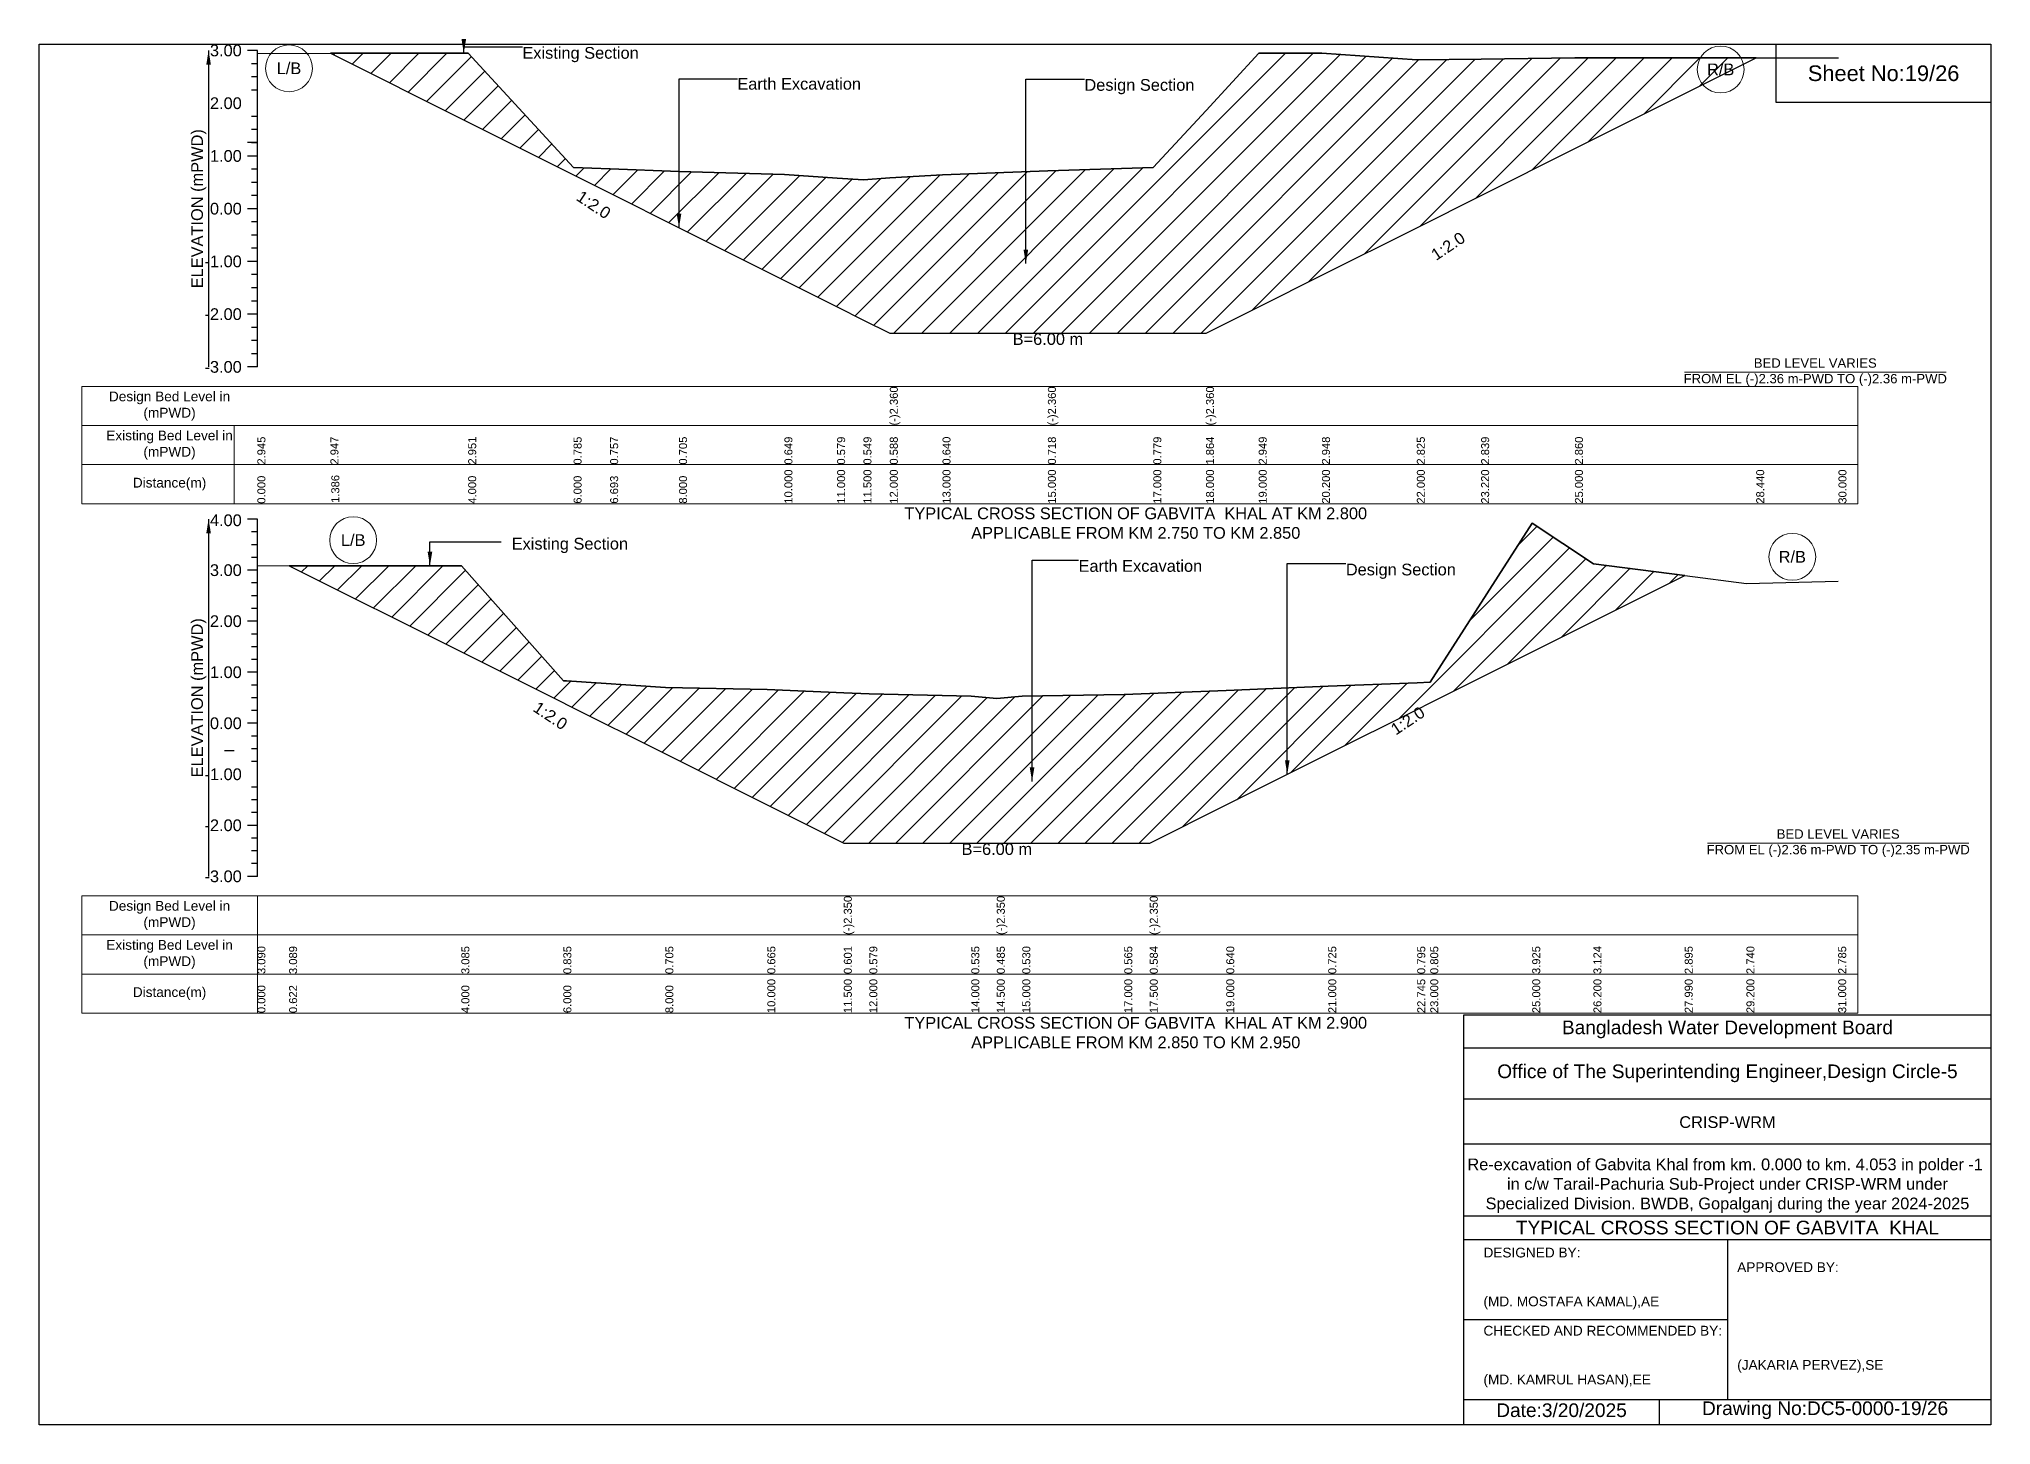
# Model space of a CAD drawing. Header units: feet. Extents: x 91000 to 358000, y -12982 to 34.
# Drawn here: x 280000 to 288000, y -5656 to 20 of the extents above; entities that cross this region are included whole.
import ezdxf

# ---------------------------------------------------------------- set-up
doc = ezdxf.new("R2010")
doc.units = ezdxf.units.FT
doc.header["$LTSCALE"] = 7
doc.header["$MEASUREMENT"] = 0
for name, color, linetype, lineweight in [('Cross section Data Border', 7, 'Continuous', 9), ('Cross Section Labels', 7, 'Continuous', 9), ('Existing_Bed_Level for Xsection', 7, 'Continuous', 25)]:
    doc.layers.add(name, color=color, linetype=linetype, lineweight=lineweight)
doc.styles.get("Standard").update_dxf_attribs({"font": 'arial.ttf'})
doc.dimstyles.get("Standard").update_dxf_attribs({"dimtxt": 0.18, "dimasz": 0.18, "dimexe": 0.18, "dimexo": 0.0625, "dimgap": 0.09, "dimtad": 0, "dimtih": 1, "dimtoh": 1, "dimdec": 4, "dimzin": 0, "dimdsep": 46, "dimtxsty": 'Standard', "dimcen": 0.09, "dimadec": 0, "dimazin": 0, "dimtfac": 1, "dimtdec": 4, "dimtofl": 0, "dimtmove": 0, "dimatfit": 3, "dimfxl": 1, "dimtolj": 1, "dimtzin": 0, "dimarcsym": 0})

msp = doc.modelspace()

# ---------------------------------------------------------------- hatches: boundary and pattern name
at = {"layer": 'Existing_Bed_Level for Xsection'}
h = msp.add_hatch(dxfattribs=at)
h.set_pattern_fill('ANSI31', color=256, scale=648, style=0)
h.set_pattern_definition([(45, (94.91, 640), (-57.27565, 57.27565), [])])
h.paths.add_polyline_path([(281194.3, -38), (281758.9, -320.3), (282190.9, -536.3), (282340.6, -611.2), (282622.9, -752.3), (283054.9, -968.3), (283270.9, -1076.3), (283378.9, -1130.3), (283486.9, -1184.3), (283702.9, -1184.3), (284134.9, -1184.3), (284566.9, -1184.3), (284782.9, -1184.3), (284998.9, -1076.3), (285258.1, -946.7), (285646.9, -752.3), (285910.4, -620.6), (286294.9, -428.3), (287037.9, -56.8), (286294.9, -56.8), (285910.4, -61.3), (285646.9, -64.4), (285258.1, -37.8), (284998.9, -37.6), (284782.9, -272), (284566.9, -506.3), (284134.9, -519.5), (283702.9, -536.3), (283486.9, -547.6), (283378.9, -556), (283270.9, -549.5), (283054.9, -534.4), (282622.9, -522.3), (282340.6, -511), (282190.9, -505), (281758.9, -37.2)])
h = msp.add_hatch(dxfattribs=at)
h.set_pattern_fill('ANSI31', color=256, scale=627, style=0)
h.set_pattern_definition([(45, (94.91, 383.12), (-55.419494, 55.419494), [])])
h.paths.add_polyline_path([(281024.8, -2136.6), (281730.9, -2489.6), (282148.9, -2698.6), (282161.6, -2705), (282566.9, -2907.6), (282984.9, -3116.6), (283298.4, -3273.4), (283402.9, -3273.4), (283820.9, -3273.4), (283925.4, -3273.4), (284029.9, -3273.4), (284447.9, -3273.4), (284552.4, -3273.4), (284865.9, -3116.6), (285283.9, -2907.6), (285648.6, -2725.3), (285701.9, -2698.6), (286119.9, -2489.6), (286370.7, -2364.2), (286744.8, -2177.2), (286370.7, -2129.3), (286119.9, -1961.9), (285701.9, -2614), (285648.6, -2616.1), (285283.9, -2630.7), (284865.9, -2648.5), (284552.4, -2660.2), (284447.9, -2664.2), (284029.9, -2671.5), (283925.4, -2680.9), (283820.9, -2670.4), (283402.9, -2661.2), (283298.4, -2656.7), (282984.9, -2643.3), (282566.9, -2634.9), (282161.6, -2608.6), (282148.9, -2607.7), (281730.9, -2137.5)])

# ---------------------------------------------------------------- linework, layer by layer
for points in [[(280000, 0), (288000, 0), (288000, -5656), (280000, -5656)], [(287120, 0), (288000, 0), (288000, -240), (287120, -240)]]:
    msp.add_lwpolyline(points, close=True)
for points in [[(285840, -5656), (285840, -3976), (288000, -3976)], [(285840, -4112), (288000, -4112)], [(285840, -4320), (288000, -4320)], [(285840, -4504), (288000, -4504)], [(285840, -4800), (288000, -4800)], [(285840, -4896), (288000, -4896)], [(286920, -4896), (286920, -5552)], [(285840, -5224), (286920, -5224)], [(285840, -5552), (288000, -5552)], [(286640, -5552), (286640, -5656)]]:
    msp.add_lwpolyline(points)
at = {"layer": 'Cross section Data Border'}
for points in [[(280174.9, -1402.6), (287454.9, -1402.6), (287454.9, -1882.6), (280174.9, -1882.6)], [(280174.9, -3489.2), (287453.9, -3489.2), (287453.9, -3969.2), (280174.9, -3969.2)]]:
    msp.add_lwpolyline(points, close=True, dxfattribs=at)
for points in [[(280174.9, -1562.6), (287454.9, -1562.6)], [(280800, -1562.6), (280800, -1882.6)], [(280174.9, -1722.6), (287454.9, -1722.6)], [(280894.9, -3489.2), (280894.9, -3969.2)], [(280174.9, -3649.2), (287453.9, -3649.2)], [(280174.9, -3809.2), (287453.9, -3809.2)]]:
    msp.add_lwpolyline(points, dxfattribs=at)
at = {"layer": 'Cross Section Labels'}
for points in [[(286744.2, -1344.3), (287815.8, -1344.3)], [(286838.1, -3273.4), (287909.7, -3273.4)]]:
    msp.add_lwpolyline(points, dxfattribs=at)
for centre in [(281024.5, -99.6), (286892.3, -104.2), (281287.7, -2032), (287185.8, -2100.4)]:
    msp.add_circle(centre, 96, dxfattribs=at)
at = {"layer": 'Existing_Bed_Level for Xsection'}
for points in [[(280894.9, -26.6), (280854.9, -26.6)], [(280894.9, -1322.6), (280894.9, -1106.6), (280894.9, -890.6), (280894.9, -674.6), (280894.9, -458.6), (280894.9, -242.6), (280894.9, -26.6)], [(280894.9, -38.5), (281194.3, -38), (281758.9, -37.2), (282190.9, -505), (282340.6, -511), (282622.9, -522.3), (283054.9, -534.4), (283270.9, -549.5), (283378.9, -556), (283486.9, -547.6), (283486.9, -547.6), (283702.9, -536.3), (284134.9, -519.5), (284134.9, -519.5), (284566.9, -506.3), (284782.9, -272), (284782.9, -272), (284998.9, -37.6), (285258.1, -37.8), (285646.9, -64.4), (285910.4, -61.3), (286294.9, -56.8), (287037.9, -56.8), (287374.9, -56.8)], [(280894.9, -80.6), (280870.9, -80.6)], [(280894.9, -134.6), (280870.9, -134.6)], [(280894.9, -188.6), (280870.9, -188.6)], [(280894.9, -296.6), (280870.9, -296.6)], [(280894.9, -350.6), (280870.9, -350.6)], [(280894.9, -402.6), (280854.9, -402.6)], [(280894.9, -458.6), (280854.9, -458.6)], [(280894.9, -404.6), (280870.9, -404.6)], [(280894.9, -512.6), (280870.9, -512.6)], [(280894.9, -566.6), (280870.9, -566.6)], [(280894.9, -620.6), (280870.9, -620.6)], [(280894.9, -674.6), (280854.9, -674.6)], [(280894.9, -728.6), (280870.9, -728.6)], [(280894.9, -782.6), (280870.9, -782.6)], [(280894.9, -836.6), (280870.9, -836.6)], [(280894.9, -890.6), (280854.9, -890.6)], [(280894.9, -944.6), (280870.9, -944.6)], [(280894.9, -998.6), (280870.9, -998.6)], [(280894.9, -1106.6), (280854.9, -1106.6)], [(280894.9, -1052.6), (280870.9, -1052.6)], [(280894.9, -1160.6), (280870.9, -1160.6)], [(280894.9, -1214.6), (280870.9, -1214.6)], [(280894.9, -1268.6), (280870.9, -1268.6)], [(280894.9, -1322.6), (280854.9, -1322.6)], [(280894.9, -1946.2), (280854.9, -1946.2)], [(280894.9, -1998.5), (280870.9, -1998.5)], [(280894.9, -3409.2), (280894.9, -3200.2), (280894.9, -2991.2), (280894.9, -2782.2), (280894.9, -2573.2), (280894.9, -2364.2), (280894.9, -2155.2), (280894.9, -1946.2)], [(280894.9, -2136.4), (281024.8, -2136.6), (281730.9, -2137.5), (282148.9, -2607.7), (282161.6, -2608.6), (282566.9, -2634.9), (282984.9, -2643.3), (283298.4, -2656.7), (283298.4, -2656.7), (283402.9, -2661.2), (283820.9, -2670.4), (283925.4, -2680.9), (283925.4, -2680.9), (284029.9, -2671.5), (284447.9, -2664.2), (284552.4, -2660.2), (284552.4, -2660.2), (284865.9, -2648.5), (285283.9, -2630.7), (285648.6, -2616.1), (285701.9, -2614), (286119.9, -1961.9), (286370.7, -2129.3), (286744.8, -2177.2), (286997.7, -2209.6), (287373.9, -2200.2)], [(280894.9, -2050.7), (280870.9, -2050.7)], [(280894.9, -2155.2), (280854.9, -2155.2)], [(280894.9, -2103), (280870.9, -2103)], [(280894.9, -2207.5), (280870.9, -2207.5)], [(280894.9, -2259.7), (280870.9, -2259.7)], [(280894.9, -2312), (280870.9, -2312)], [(280894.9, -2364.2), (280854.9, -2364.2)], [(280894.9, -2416.5), (280870.9, -2416.5)], [(280894.9, -2468.7), (280870.9, -2468.7)], [(280894.9, -2521), (280870.9, -2521)], [(280894.9, -2573.2), (280854.9, -2573.2)], [(280894.9, -2625.5), (280870.9, -2625.5)], [(280894.9, -2677.7), (280870.9, -2677.7)], [(280894.9, -2782.2), (280854.9, -2782.2)], [(280894.9, -2730), (280870.9, -2730)], [(280894.9, -2834.5), (280870.9, -2834.5)], [(280800, -2894.4), (280760, -2894.4)], [(280894.9, -2886.7), (280870.9, -2886.7)], [(280894.9, -2939), (280870.9, -2939)], [(280894.9, -3043.5), (280870.9, -3043.5)], [(280894.9, -3095.7), (280870.9, -3095.7)], [(280894.9, -3148), (280870.9, -3148)], [(280894.9, -3200.2), (280854.9, -3200.2)], [(280894.9, -3252.5), (280870.9, -3252.5)], [(280894.9, -3304.7), (280870.9, -3304.7)], [(280894.9, -3357), (280870.9, -3357)], [(280894.9, -3409.2), (280854.9, -3409.2)]]:
    msp.add_lwpolyline(points, dxfattribs=at)
for points in [[(281194.3, -38), (281194.3, -38), (281758.9, -320.3), (282190.9, -536.3), (282340.6, -611.2), (282622.9, -752.3), (283054.9, -968.3), (283270.9, -1076.3), (283378.9, -1130.3), (283486.9, -1184.3), (283486.9, -1184.3), (283702.9, -1184.3), (284134.9, -1184.3), (284134.9, -1184.3), (284566.9, -1184.3), (284782.9, -1184.3), (284782.9, -1184.3), (284998.9, -1076.3), (285258.1, -946.7), (285646.9, -752.3), (285910.4, -620.6), (286294.9, -428.3), (287037.9, -56.8), (287037.9, -56.8), (287037.9, -56.8), (286294.9, -56.8), (285910.4, -61.3), (285646.9, -64.4), (285258.1, -37.8), (284998.9, -37.6), (284782.9, -272), (284782.9, -272), (284566.9, -506.3), (284134.9, -519.5), (284134.9, -519.5), (283702.9, -536.3), (283486.9, -547.6), (283486.9, -547.6), (283378.9, -556), (283270.9, -549.5), (283054.9, -534.4), (282622.9, -522.3), (282340.6, -511), (282190.9, -505), (281758.9, -37.2), (281194.3, -38)], [(281024.8, -2136.6), (281024.8, -2136.6), (281730.9, -2489.6), (282148.9, -2698.6), (282161.6, -2705), (282566.9, -2907.6), (282984.9, -3116.6), (283298.4, -3273.4), (283298.4, -3273.4), (283402.9, -3273.4), (283820.9, -3273.4), (283925.4, -3273.4), (283925.4, -3273.4), (284029.9, -3273.4), (284447.9, -3273.4), (284552.4, -3273.4), (284552.4, -3273.4), (284865.9, -3116.6), (285283.9, -2907.6), (285648.6, -2725.3), (285701.9, -2698.6), (286119.9, -2489.6), (286370.7, -2364.2), (286744.8, -2177.2), (286744.8, -2177.2), (286744.8, -2177.2), (286370.7, -2129.3), (286119.9, -1961.9), (285701.9, -2614), (285648.6, -2616.1), (285283.9, -2630.7), (284865.9, -2648.5), (284552.4, -2660.2), (284552.4, -2660.2), (284447.9, -2664.2), (284029.9, -2671.5), (283925.4, -2680.9), (283925.4, -2680.9), (283820.9, -2670.4), (283402.9, -2661.2), (283298.4, -2656.7), (283298.4, -2656.7), (282984.9, -2643.3), (282566.9, -2634.9), (282161.6, -2608.6), (282148.9, -2607.7), (281730.9, -2137.5), (281024.8, -2136.6)]]:
    msp.add_lwpolyline(points, close=True, dxfattribs=at)

# ---------------------------------------------------------------- texts
at = {"attachment_point": 5}
for s, insert, char_height in [('Sheet No:19/26', (287560, -120), 64), ('Bangladesh Water Development Board', (286920, -4036), 56), ('Office of The Superintending Engineer,Design Circle-5', (286920, -4216), 56)]:
    msp.add_mtext(s, dxfattribs=dict(at, insert=insert, char_height=char_height))
for s, insert, char_height, width, attachment_point in [('CRISP-WRM', (286920, -4416), 48, 2240, 5), ('Re-excavation of Gabvita Khal from km. 0.000 to km. 4.053 in polder -1  in c/w Tarail-Pachuria Sub-Project under CRISP-WRM under Specialized Division. BWDB, Gopalganj during the year 2024-2025', (286920, -4676), 48, 2160, 5), ('TYPICAL CROSS SECTION OF GABVITA  KHAL', (286920, -4848), 56, 2240, 5), ('DESIGNED BY:^J^J^J(MD. MOSTAFA KAMAL),AE', (285920, -5056), 40, 1120, 4), ('APPROVED BY:^J^J^J^J^J^J(JAKARIA PERVEZ),SE', (286960, -5216), 40, 1120, 4), ('CHECKED AND RECOMMENDED BY:^J^J^J(MD. KAMRUL HASAN),EE', (285920, -5376), 40, 1120, 4), ('Date:3/20/2025 ', (286240, -5596), 56, 1120, 5), ('Drawing No:DC5-0000-19/26', (287320, -5596), 56, 1760, 5)]:
    msp.add_mtext(s, dxfattribs=dict(insert=insert, char_height=char_height, width=width, attachment_point=attachment_point))
at = {"layer": 'Cross section Data Border', "char_height": 40, "width": 640, "attachment_point": 5}
for s, insert in [('Design Bed Level in (mPWD)', (280534.9, -1482.6)), ('Existing Bed Level in (mPWD)', (280534.9, -1642.6)), ('Distance(m)', (280534.9, -1802.6)), ('Design Bed Level in (mPWD)', (280534.9, -3569.2)), ('Existing Bed Level in (mPWD)', (280534.9, -3729.2)), ('Distance(m)', (280534.9, -3889.2))]:
    msp.add_mtext(s, dxfattribs=dict(at, insert=insert))
at = {"layer": 'Cross Section Labels'}
for s, insert, char_height, attachment_point in [('L/B', (281024.5, -99.6), 48, 5), ('Existing Section', (281980.9, -12.1), 48, 1), ('R/B', (286892.3, -104.2), 48, 5), ('Earth Excavation', (282862, -138.9), 48, 1), ('Design Section', (284284.5, -143.4), 48, 1), ('B=6.00 m', (284134.9, -1184.3), 48, 2), ('BED LEVEL VARIES ^JFROM EL (-)2.36 m-PWD TO (-)2.36 m-PWD', (287280, -1344.3), 38.4, 5), ('TYPICAL CROSS SECTION OF GABVITA  KHAL AT KM 2.800^JAPPLICABLE FROM KM 2.750 TO KM 2.850', (284494.9, -1962.6), 48, 5), ('L/B', (281287.7, -2032), 48, 5), ('Existing Section', (281937, -2022.4), 48, 1), ('R/B', (287185.8, -2100.4), 48, 5), ('Earth Excavation', (284260.3, -2113.7), 48, 1), ('Design Section', (285355.9, -2128.3), 48, 1), ('B=6.00 m', (283925.4, -3273.4), 48, 2), ('BED LEVEL VARIES ^JFROM EL (-)2.36 m-PWD TO (-)2.35 m-PWD', (287373.9, -3273.4), 38.4, 5), ('TYPICAL CROSS SECTION OF GABVITA  KHAL AT KM 2.900^JAPPLICABLE FROM KM 2.850 TO KM 2.950', (284494.9, -4049.2), 48, 5)]:
    msp.add_mtext(s, dxfattribs=dict(at, insert=insert, char_height=char_height, attachment_point=attachment_point))
at = {"layer": 'Cross Section Labels', "char_height": 48, "attachment_point": 2}
for insert, rotation in [((282286.6, -638.2), 326.30993), ((285761.5, -807.6), 33.69007), ((282109.4, -2731.1), 326.30993), ((285596.3, -2751.4), 33.69007)]:
    msp.add_mtext('1:2.0', dxfattribs=dict(at, insert=insert, rotation=rotation))
at = {"layer": 'Existing_Bed_Level for Xsection', "char_height": 48, "attachment_point": 6}
for s, insert in [('3.00', (280830.9, -26.6)), ('2.00', (280830.9, -242.6)), ('1.00', (280830.9, -458.6)), ('0.00', (280830.9, -674.6)), ('-1.00', (280830.9, -890.6)), ('-2.00', (280830.9, -1106.6)), ('-3.00', (280830.9, -1322.6)), ('4.00', (280830.9, -1950.9)), ('3.00', (280830.9, -2155.2)), ('2.00', (280830.9, -2364.2)), ('1.00', (280830.9, -2573.2)), ('0.00', (280830.9, -2782.2)), ('-1.00', (280830.9, -2991.2)), ('-2.00', (280830.9, -3200.2)), ('-3.00', (280830.9, -3409.2))]:
    msp.add_mtext(s, dxfattribs=dict(at, insert=insert))
at = {"layer": 'Existing_Bed_Level for Xsection', "rotation": 90}
for s, insert, char_height, attachment_point in [('ELEVATION (mPWD)', (280654.9, -674.6), 48, 5), ('(-)2.360', (283486.9, -1562.6), 32.8, 1), ('(-)2.360', (284134.9, -1562.6), 32.8, 1), ('(-)2.360', (284782.9, -1562.6), 32.8, 1), ('2.945', (280894.9, -1722.6), 32.8, 1), ('2.947', (281194.3, -1722.6), 32.8, 1), ('2.951', (281758.9, -1722.6), 32.8, 1), ('0.785', (282190.9, -1722.6), 32.8, 1), ('0.757', (282340.6, -1722.6), 32.8, 1), ('0.705', (282622.9, -1722.6), 32.8, 1), ('0.649', (283054.9, -1722.6), 32.8, 1), ('0.579', (283270.9, -1722.6), 32.8, 1), ('0.549', (283378.9, -1722.6), 32.8, 1), ('0.588', (283486.9, -1722.6), 32.8, 1), ('0.640', (283702.9, -1722.6), 32.8, 1), ('0.718', (284134.9, -1722.6), 32.8, 1), ('0.779', (284566.9, -1722.6), 32.8, 1), ('1.864', (284782.9, -1722.6), 32.8, 1), ('2.949', (284998.9, -1722.6), 32.8, 1), ('2.948', (285258.1, -1722.6), 32.8, 1), ('2.825', (285646.9, -1722.6), 32.8, 1), ('2.839', (285910.4, -1722.6), 32.8, 1), ('2.860', (286294.9, -1722.6), 32.8, 1), ('10.000', (283054.9, -1882.6), 32.8, 1), ('11.000', (283270.9, -1882.6), 32.8, 1), ('11.500', (283378.9, -1882.6), 32.8, 1), ('12.000', (283486.9, -1882.6), 32.8, 1), ('13.000', (283702.9, -1882.6), 32.8, 1), ('15.000', (284134.9, -1882.6), 32.8, 1), ('17.000', (284566.9, -1882.6), 32.8, 1), ('18.000', (284782.9, -1882.6), 32.8, 1), ('19.000', (284998.9, -1882.6), 32.8, 1), ('20.200', (285258.1, -1882.6), 32.8, 1), ('22.000', (285646.9, -1882.6), 32.8, 1), ('23.220', (285910.4, -1882.6), 32.8, 1), ('25.000', (286294.9, -1882.6), 32.8, 1), ('28.440', (287037.9, -1882.6), 32.8, 1), ('30.000', (287374.9, -1882.6), 32.8, 1), ('0.000', (280894.9, -1882.6), 32.8, 1), ('1.386', (281197.8, -1879.6), 32.8, 1), ('4.000', (281758.9, -1882.6), 32.8, 1), ('6.000', (282190.9, -1882.6), 32.8, 1), ('6.693', (282340.6, -1882.6), 32.8, 1), ('8.000', (282622.9, -1882.6), 32.8, 1), ('ELEVATION (mPWD)', (280654.9, -2677.7), 48, 5), ('(-)2.350', (283298.4, -3649.2), 32.8, 1), ('(-)2.350', (283925.4, -3649.2), 32.8, 1), ('(-)2.350', (284552.4, -3649.2), 32.8, 1), ('3.090', (280894.9, -3809.2), 32.8, 1), ('3.089', (281024.8, -3809.2), 32.8, 1), ('3.085', (281730.9, -3809.2), 32.8, 1), ('0.835', (282148.9, -3809.2), 32.8, 1), ('0.705', (282566.9, -3809.2), 32.8, 1), ('0.665', (282984.9, -3809.2), 32.8, 1), ('0.601', (283298.4, -3809.2), 32.8, 1), ('0.579', (283402.9, -3809.2), 32.8, 1), ('0.535', (283820.9, -3809.2), 32.8, 1), ('0.485', (283925.4, -3809.2), 32.8, 1), ('0.530', (284029.9, -3809.2), 32.8, 1), ('0.565', (284447.9, -3809.2), 32.8, 1), ('0.584', (284552.4, -3809.2), 32.8, 1), ('0.640', (284865.9, -3809.2), 32.8, 1), ('0.725', (285283.9, -3809.2), 32.8, 1), ('0.795', (285648.6, -3809.2), 32.8, 1), ('0.805', (285701.9, -3809.2), 32.8, 1), ('3.925', (286119.9, -3809.2), 32.8, 1), ('3.124', (286370.7, -3809.2), 32.8, 1), ('2.895', (286744.8, -3809.2), 32.8, 1), ('2.740', (286997.7, -3809.2), 32.8, 1), ('2.785', (287373.9, -3809.2), 32.8, 1), ('10.000', (282984.9, -3969.2), 32.8, 1), ('11.500', (283298.4, -3969.2), 32.8, 1), ('12.000', (283402.9, -3969.2), 32.8, 1), ('14.000', (283820.9, -3969.2), 32.8, 1), ('14.500', (283925.4, -3969.2), 32.8, 1), ('15.000', (284029.9, -3969.2), 32.8, 1), ('17.000', (284447.9, -3969.2), 32.8, 1), ('17.500', (284552.4, -3969.2), 32.8, 1), ('19.000', (284865.9, -3969.2), 32.8, 1), ('21.000', (285283.9, -3969.2), 32.8, 1), ('22.745', (285648.6, -3969.2), 32.8, 1), ('23.000', (285701.9, -3969.2), 32.8, 1), ('25.000', (286119.9, -3969.2), 32.8, 1), ('26.200', (286370.7, -3969.2), 32.8, 1), ('27.990', (286744.8, -3969.2), 32.8, 1), ('29.200', (286997.7, -3969.2), 32.8, 1), ('31.000', (287373.9, -3969.2), 32.8, 1), ('0.000', (280894.9, -3969.2), 32.8, 1), ('0.622', (281024.8, -3969.2), 32.8, 1), ('4.000', (281730.9, -3969.2), 32.8, 1), ('6.000', (282148.9, -3969.2), 32.8, 1), ('8.000', (282566.9, -3969.2), 32.8, 1)]:
    msp.add_mtext(s, dxfattribs=dict(at, insert=insert, char_height=char_height, attachment_point=attachment_point))

# ---------------------------------------------------------------- leaders
at = {"layer": 'Cross Section Labels', "annotation_type": 0, "has_hookline": 1, "hookline_direction": 0}
for points, text_width in [([(281740.9, -37.2), (281740.9, -12.1), (281980.8, -12.1)], 467.2), ([(282622.9, -752.3), (282622.9, -142.9), (282862, -142.9)], 497), ([(284044.5, -899.4), (284044.5, -143.4), (284284.4, -143.4)], 441.2), ([(281602.1, -2137.3), (281602.1, -2038.8), (281894.6, -2038.8)], 467.2), ([(284069.9, -3020.7), (284069.9, -2113.7), (284260.2, -2113.7)], 497), ([(285115.9, -2991), (285115.9, -2128.3), (285355.8, -2128.3)], 441.2)]:
    msp.add_leader(points, dimstyle='Standard', override={"dimasz": 57.6}, dxfattribs=dict(at, text_width=text_width))
at = {"layer": 'Existing_Bed_Level for Xsection'}
for points in [[(280694.9, -26.6), (280694.9, -1322.6)], [(280694.9, -1946.2), (280694.9, -3409.2)]]:
    msp.add_leader(points, dimstyle='Standard', override={"dimasz": 57.6}, dxfattribs=at)

doc.saveas('drawing.dxf')
